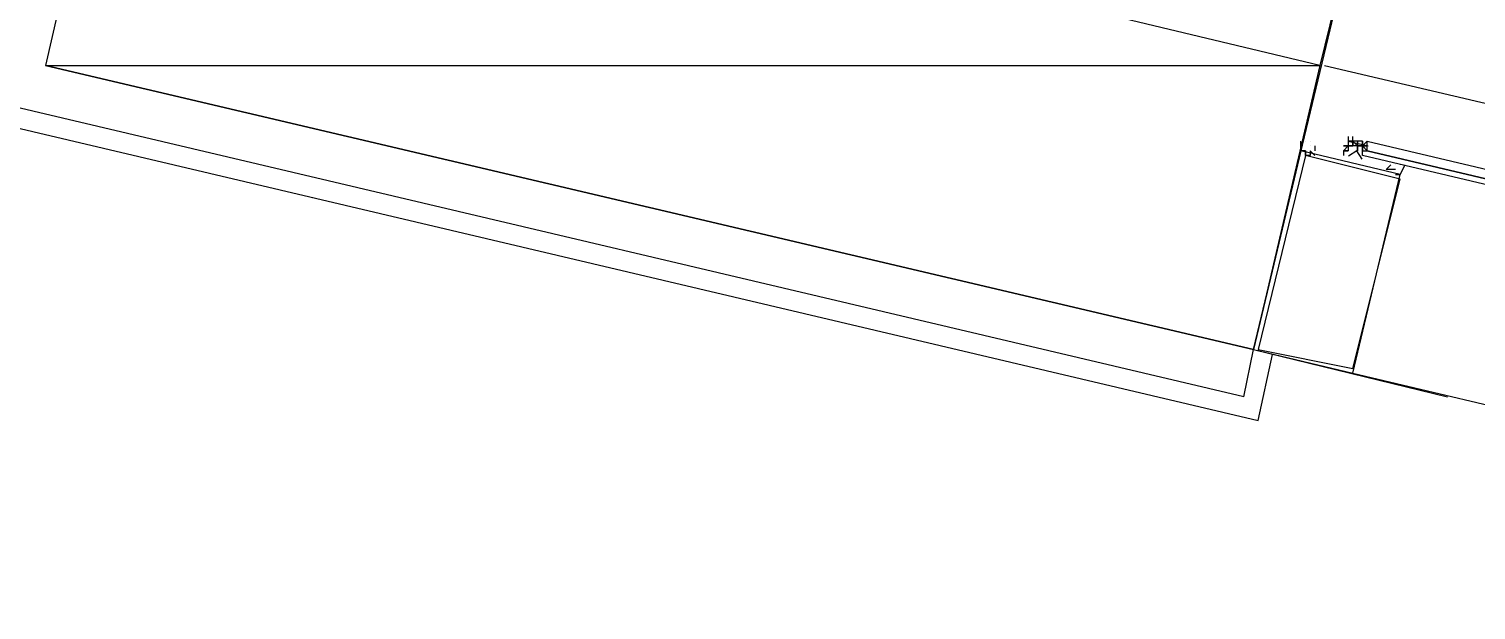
# Model space of a CAD drawing. Header units: feet. Extents: x -84 to 198, y -22 to 181.
# Drawn here: x 123.193 to 127.267, y 141.178 to 142.814 of the extents above; entities that cross this region are included whole.
import ezdxf

# ---------------------------------------------------------------- set-up
doc = ezdxf.new("R2010")
doc.units = ezdxf.units.FT
doc.layers.add('A-LINEA', color=7, linetype='CONTINUOUS')
doc.layers.add('A-MURO-CONCRETO', color=8, linetype='CONTINUOUS')

msp = doc.modelspace()

# ---------------------------------------------------------------- linework, layer by layer
at = {"layer": 'A-LINEA'}
for p, q in [((126.6133, 141.7778), (113.0533, 144.9778)), ((112.9867, 144.9378), (126.6533, 141.7111)), ((126.84, 142.7111), (133.3467, 141.1778)), ((126.8, 142.4978), (126.8, 142.4978)), ((126.8, 142.4844), (126.8, 142.4844)), ((126.9067, 142.4844), (126.8933, 142.4844)), ((126.9063, 142.4983), (126.9627, 142.485)), ((126.9067, 142.5111), (126.9067, 142.5111)), ((126.9067, 142.5111), (126.9067, 142.5111)), ((126.9067, 142.5111), (126.9067, 142.5111)), ((126.9067, 142.5111), (126.9067, 142.5111)), ((126.9067, 142.4978), (126.9067, 142.4978)), ((126.9067, 142.4978), (126.9067, 142.4978)), ((126.9067, 142.4978), (126.9067, 142.4978)), ((126.9067, 142.4978), (126.9067, 142.4978)), ((126.9067, 142.4978), (126.9067, 142.4978)), ((126.9067, 142.4978), (126.9067, 142.4978)), ((126.9067, 142.4978), (126.9067, 142.4978)), ((126.9067, 142.4978), (126.9067, 142.4978)), ((126.9067, 142.4978), (126.9067, 142.4978)), ((126.9067, 142.4978), (126.9067, 142.4978)), ((126.9067, 142.4978), (126.9067, 142.4978)), ((126.9067, 142.4978), (126.9067, 142.4978)), ((126.9067, 142.4978), (126.9067, 142.4978)), ((126.9067, 142.4978), (126.9067, 142.4978)), ((126.9067, 142.4978), (126.9067, 142.4978)), ((126.9067, 142.4978), (126.9067, 142.4978)), ((126.9067, 142.4978), (126.9067, 142.4978)), ((126.9067, 142.4978), (126.9067, 142.4978)), ((126.92, 142.4978), (126.9067, 142.4978)), ((126.9067, 142.4978), (126.9067, 142.4978)), ((126.9067, 142.4978), (126.9067, 142.4978)), ((126.9067, 142.4978), (126.9067, 142.4978)), ((126.9067, 142.4978), (126.9067, 142.4978)), ((126.9067, 142.4978), (126.92, 142.4978)), ((126.9067, 142.4978), (126.92, 142.4978)), ((126.9067, 142.4978), (126.92, 142.4978)), ((126.9067, 142.4844), (126.9067, 142.4844)), ((126.92, 142.4844), (126.9067, 142.4844)), ((126.9067, 142.4844), (126.92, 142.4844)), ((126.9067, 142.4844), (126.9067, 142.4844)), ((126.9067, 142.4844), (126.9067, 142.4844)), ((126.92, 142.4844), (126.9067, 142.4844)), ((126.9067, 142.4844), (126.9067, 142.4844)), ((126.9067, 142.4844), (126.9067, 142.4844)), ((126.9067, 142.4844), (126.9067, 142.4844)), ((126.9067, 142.4844), (126.9067, 142.4844)), ((126.9067, 142.4844), (126.9067, 142.4844)), ((126.9067, 142.4844), (126.9067, 142.4711)), ((126.9067, 142.4844), (126.9067, 142.4844)), ((126.9067, 142.4844), (126.9067, 142.4711)), ((126.9067, 142.4844), (126.9067, 142.4844)), ((126.9067, 142.4844), (126.9067, 142.4844)), ((126.9067, 142.4844), (126.9067, 142.4844)), ((126.9067, 142.4844), (126.92, 142.4844)), ((126.92, 142.4978), (126.92, 142.5111)), ((126.92, 142.4978), (126.92, 142.4978)), ((126.92, 142.4978), (126.92, 142.4978)), ((126.92, 142.4978), (126.92, 142.4978)), ((126.92, 142.4844), (126.92, 142.4978)), ((126.92, 142.4978), (126.92, 142.4978)), ((126.92, 142.4978), (126.92, 142.4978)), ((126.92, 142.4978), (126.92, 142.4978)), ((126.92, 142.4978), (126.92, 142.4978)), ((126.92, 142.4978), (126.92, 142.4978)), ((126.92, 142.4978), (126.92, 142.4978)), ((126.92, 142.4978), (126.92, 142.4978)), ((126.92, 142.4978), (126.92, 142.4978)), ((126.92, 142.4844), (126.92, 142.4978)), ((126.92, 142.4978), (126.92, 142.4978)), ((126.92, 142.4844), (126.92, 142.4978)), ((126.92, 142.4978), (126.92, 142.4978)), ((126.92, 142.4978), (126.92, 142.4978)), ((126.92, 142.4978), (126.92, 142.4844)), ((126.92, 142.4844), (126.92, 142.4844)), ((126.92, 142.4844), (126.92, 142.4844)), ((126.92, 142.4844), (126.92, 142.4844)), ((126.92, 142.4844), (126.92, 142.4844)), ((126.9333, 142.4844), (126.92, 142.4844)), ((126.92, 142.4844), (126.92, 142.4844)), ((126.92, 142.4844), (126.92, 142.4844)), ((126.92, 142.4844), (126.92, 142.4844)), ((126.92, 142.4844), (126.92, 142.4844)), ((126.92, 142.4844), (126.92, 142.4844)), ((126.92, 142.4844), (126.92, 142.4844)), ((126.92, 142.4844), (126.92, 142.4844)), ((126.92, 142.4844), (126.92, 142.4844)), ((126.92, 142.4844), (126.92, 142.4844)), ((126.92, 142.4844), (126.92, 142.4844)), ((126.92, 142.4844), (126.92, 142.4844)), ((126.92, 142.4844), (126.92, 142.4844)), ((126.92, 142.4844), (126.92, 142.4844)), ((126.9333, 142.4844), (126.92, 142.4844)), ((126.92, 142.4844), (126.92, 142.4844)), ((126.92, 142.4844), (126.92, 142.4844)), ((126.92, 142.4844), (126.92, 142.4844)), ((126.92, 142.4844), (126.92, 142.4844)), ((126.92, 142.4844), (126.92, 142.4844)), ((126.92, 142.4844), (126.92, 142.4844)), ((126.92, 142.4844), (126.92, 142.4844)), ((126.92, 142.4844), (126.92, 142.4844)), ((126.92, 142.4844), (126.92, 142.4844)), ((126.92, 142.4844), (126.92, 142.4844)), ((126.9467, 142.4978), (126.9333, 142.4978)), ((126.9333, 142.4978), (126.9333, 142.4978)), ((126.9333, 142.4978), (126.9333, 142.4978)), ((126.9333, 142.4978), (126.9333, 142.4978)), ((126.9333, 142.4978), (126.9333, 142.4978)), ((126.9333, 142.4978), (126.9333, 142.4978)), ((126.9333, 142.4978), (126.9333, 142.4978)), ((126.9333, 142.4978), (126.9333, 142.4978)), ((126.9333, 142.4978), (126.9333, 142.4978)), ((126.9333, 142.4978), (126.9333, 142.4978)), ((126.9333, 142.4978), (126.9333, 142.4978)), ((126.9333, 142.4978), (126.9333, 142.4978)), ((126.9333, 142.4978), (126.9333, 142.4978)), ((126.9333, 142.4978), (126.9333, 142.4978)), ((126.9333, 142.4978), (126.9333, 142.4978)), ((126.9333, 142.4978), (126.9333, 142.4844)), ((126.9333, 142.4978), (126.9333, 142.4978)), ((126.9333, 142.4978), (126.9333, 142.4978)), ((126.9333, 142.4978), (126.9333, 142.4978)), ((126.9333, 142.4978), (126.9333, 142.4844)), ((126.9333, 142.4978), (126.9333, 142.4978)), ((126.9333, 142.4978), (126.9333, 142.4978)), ((126.9333, 142.4978), (126.9333, 142.4978)), ((126.9333, 142.4978), (126.9333, 142.4978)), ((126.9333, 142.4978), (126.9333, 142.4978)), ((126.9333, 142.4978), (126.9333, 142.4978)), ((126.9333, 142.4844), (126.9333, 142.4844)), ((126.9333, 142.4844), (126.9333, 142.4844)), ((126.9333, 142.4844), (126.9333, 142.4844)), ((126.9333, 142.4711), (126.9333, 142.4844)), ((126.9333, 142.4844), (126.9333, 142.4844)), ((126.9333, 142.4844), (126.9333, 142.4844)), ((126.9333, 142.4844), (126.9333, 142.4844)), ((126.9333, 142.4844), (126.9333, 142.4844)), ((126.9333, 142.4844), (126.9333, 142.4844)), ((126.9333, 142.4844), (126.9333, 142.4844)), ((126.9467, 142.4844), (126.9333, 142.4844)), ((126.9333, 142.4844), (126.9333, 142.4844)), ((126.9333, 142.4711), (126.9333, 142.4844)), ((126.9333, 142.4711), (126.9333, 142.4844)), ((126.9467, 142.4844), (126.9333, 142.4844)), ((126.9333, 142.4844), (126.9333, 142.4711)), ((126.9333, 142.4844), (126.9333, 142.4844)), ((126.9333, 142.4844), (126.9333, 142.4844)), ((126.9333, 142.4844), (126.9333, 142.4711)), ((126.9333, 142.4844), (126.9333, 142.4844)), ((126.9333, 142.4844), (126.9333, 142.4844)), ((126.9333, 142.4844), (126.9333, 142.4844)), ((126.9333, 142.4844), (126.9333, 142.4844)), ((126.9333, 142.4844), (126.9333, 142.4844)), ((126.9333, 142.4844), (126.9333, 142.4844)), ((126.9333, 142.4844), (126.9333, 142.4844)), ((126.9333, 142.4844), (126.9333, 142.4844)), ((126.9333, 142.4844), (126.9333, 142.4844)), ((126.9333, 142.4844), (126.9333, 142.4844)), ((126.9333, 142.4844), (126.9333, 142.4844)), ((126.9467, 142.4978), (126.9467, 142.4978)), ((126.9467, 142.4978), (126.9467, 142.4978)), ((126.9467, 142.4978), (126.9467, 142.4978)), ((126.9467, 142.4978), (126.9467, 142.4978)), ((126.9467, 142.4978), (126.9467, 142.4978)), ((126.9467, 142.4978), (126.9467, 142.4978)), ((126.9467, 142.4978), (126.9467, 142.4978)), ((126.9467, 142.4978), (126.9467, 142.4978)), ((126.9467, 142.4844), (126.9467, 142.4978)), ((126.9467, 142.4978), (126.9467, 142.4978)), ((126.9467, 142.4978), (126.9467, 142.4844)), ((126.9467, 142.4978), (126.9467, 142.4978)), ((126.9467, 142.4978), (126.9467, 142.4844)), ((126.9467, 142.4978), (126.9467, 142.4978)), ((126.9467, 142.4978), (126.9467, 142.4978)), ((126.9467, 142.4978), (126.9467, 142.4978)), ((126.9467, 142.4978), (126.9467, 142.4844)), ((126.9467, 142.4978), (126.9467, 142.4978)), ((126.9467, 142.4978), (126.9467, 142.4978)), ((126.9467, 142.4978), (126.9467, 142.4978)), ((126.9467, 142.4978), (126.9467, 142.4978)), ((126.9467, 142.4978), (126.9467, 142.4978)), ((126.9467, 142.4978), (126.9467, 142.4978)), ((126.9467, 142.4978), (126.9467, 142.4978)), ((126.9467, 142.4844), (126.9467, 142.4844)), ((126.9467, 142.4844), (126.9467, 142.4844)), ((126.96, 142.4844), (126.9467, 142.4844)), ((126.9467, 142.4844), (126.9467, 142.4844)), ((126.9467, 142.4844), (126.9467, 142.4844)), ((126.9467, 142.4844), (126.9467, 142.4844)), ((126.9467, 142.4844), (126.9467, 142.4844)), ((126.9467, 142.4844), (126.9467, 142.4844)), ((126.9467, 142.4844), (126.9467, 142.4844)), ((126.9467, 142.4844), (126.9467, 142.4844)), ((126.9467, 142.4844), (126.9467, 142.4844)), ((126.9467, 142.4844), (126.9467, 142.4844)), ((126.9467, 142.4844), (126.9467, 142.4844)), ((126.9467, 142.4844), (126.9467, 142.4844)), ((126.9467, 142.4844), (126.9467, 142.4844)), ((126.9467, 142.4844), (126.9467, 142.4844)), ((126.9467, 142.4844), (126.9467, 142.4844)), ((126.9467, 142.4844), (126.9467, 142.4844)), ((126.9467, 142.4844), (126.9467, 142.4844)), ((126.9467, 142.4844), (126.9467, 142.4844)), ((126.9467, 142.4844), (126.9467, 142.4844)), ((126.9467, 142.4844), (126.9467, 142.4844)), ((126.9467, 142.4844), (126.9467, 142.4711)), ((126.9467, 142.4844), (126.9467, 142.4711)), ((126.9467, 142.4844), (126.9467, 142.4844)), ((126.9467, 142.4844), (126.9467, 142.4844)), ((126.9467, 142.4844), (126.96, 142.4844)), ((126.9467, 142.4844), (126.9467, 142.4844)), ((126.9467, 142.4844), (126.9467, 142.4844)), ((126.9467, 142.4844), (126.9467, 142.4844)), ((126.9467, 142.4844), (126.96, 142.4844)), ((126.96, 142.4978), (126.96, 142.4978)), ((126.96, 142.4978), (126.96, 142.4978)), ((126.96, 142.4978), (126.96, 142.4978)), ((126.96, 142.4844), (126.96, 142.4844)), ((126.96, 142.4844), (126.96, 142.4844)), ((126.8933, 142.4711), (126.8933, 142.4711)), ((126.9067, 142.4711), (126.8933, 142.4711)), ((126.8933, 142.4711), (126.8933, 142.4711)), ((126.8933, 142.4711), (126.9067, 142.4711)), ((126.8933, 142.4711), (126.9067, 142.4711)), ((126.8933, 142.4578), (126.8933, 142.4578)), ((126.9067, 142.4711), (126.9067, 142.4711)), ((126.9333, 142.4711), (126.9333, 142.4711)), ((126.9333, 142.4711), (126.9333, 142.4711)), ((126.9333, 142.4711), (126.9333, 142.4711)), ((126.9333, 142.4711), (126.9333, 142.4711)), ((126.9333, 142.4711), (126.9333, 142.4711)), ((126.9333, 142.4711), (126.9333, 142.4711)), ((126.9333, 142.4711), (126.9333, 142.4711)), ((126.9333, 142.4711), (126.9333, 142.4711)), ((126.9333, 142.4711), (126.9333, 142.4711)), ((126.9333, 142.4711), (126.9333, 142.4711)), ((126.9333, 142.4711), (126.9333, 142.4711)), ((126.9467, 142.4578), (126.9467, 142.4711)), ((126.9467, 142.4711), (126.9467, 142.4711)), ((126.9467, 142.4711), (126.9467, 142.4711)), ((126.9467, 142.4711), (126.9467, 142.4711)), ((126.9467, 142.4711), (126.9467, 142.4711)), ((126.9467, 142.4711), (126.9467, 142.4711)), ((126.9467, 142.4711), (126.9467, 142.4711)), ((126.9467, 142.4711), (126.9467, 142.4711)), ((126.9467, 142.4711), (126.9467, 142.4711)), ((126.9467, 142.4578), (126.9467, 142.4711)), ((126.9467, 142.4711), (126.9467, 142.4711)), ((126.9467, 142.4711), (126.9467, 142.4711)), ((126.9467, 142.4578), (126.9467, 142.4711)), ((126.9467, 142.4711), (126.9467, 142.4711)), ((126.9467, 142.4711), (126.9467, 142.4711)), ((126.9467, 142.4711), (126.9467, 142.4711)), ((126.9467, 142.4711), (126.9467, 142.4711)), ((126.9467, 142.4711), (126.9467, 142.4711)), ((126.9467, 142.4711), (126.9467, 142.4711)), ((126.9467, 142.4711), (126.96, 142.4711)), ((126.9467, 142.4711), (126.96, 142.4711)), ((126.9467, 142.4578), (126.9467, 142.4578)), ((126.9467, 142.4578), (126.9467, 142.4578)), ((126.9467, 142.4578), (126.9467, 142.4578)), ((126.9467, 142.4578), (126.9467, 142.4578)), ((126.9467, 142.4578), (126.9467, 142.4578)), ((126.9467, 142.4578), (126.9467, 142.4578)), ((126.9467, 142.4578), (126.9467, 142.4578)), ((126.9467, 142.4578), (126.9467, 142.4578)), ((126.9467, 142.4578), (126.9467, 142.4578)), ((126.9467, 142.4578), (126.9467, 142.4578)), ((126.96, 142.4711), (126.96, 142.4711)), ((127.04, 142.4311), (127.04, 142.4311)), ((127.04, 142.4311), (127.04, 142.4311)), ((126.6133, 141.7778), (126.64, 141.9111)), ((126.64, 141.9111), (127.1867, 141.7778)), ((126.6533, 141.7111), (126.6933, 141.8978)), ((126.92, 141.8444), (129.3467, 141.2711))]:
    msp.add_line(p, q, dxfattribs=at)
for points in [[(126.64, 141.9111), (127.0267, 143.5244), (123.6133, 144.3378), (123.24, 142.7111), (126.64, 141.9111)], [(126.8133, 142.4578), (126.8, 142.4711), (126.8, 142.4711), (126.8, 142.4578), (126.8, 142.4578), (126.8, 142.4578), (126.7867, 142.4578), (126.7867, 142.4578), (126.7867, 142.4578), (126.7867, 142.4711), (126.7867, 142.4711), (126.7867, 142.4711), (126.7867, 142.4711), (126.7733, 142.4711), (126.7733, 142.4711), (126.7733, 142.4978), (126.7733, 142.4978)], [(126.7867, 142.4978), (126.7867, 142.4978), (126.7867, 142.4978)], [(126.8133, 142.4844), (126.8133, 142.4844), (126.8133, 142.4844), (126.8133, 142.4844), (126.8133, 142.4711), (126.8133, 142.4711)], [(126.9067, 142.5111), (126.9067, 142.4978), (126.9067, 142.4844), (126.8933, 142.4844), (126.9067, 142.4844), (126.8933, 142.4711), (126.8933, 142.4578)], [(126.9067, 142.4978), (126.9067, 142.4978), (126.9067, 142.4844)], [(126.9067, 142.4978), (126.9067, 142.4978), (126.92, 142.4978), (126.9333, 142.4844), (126.9467, 142.4844), (126.9467, 142.4844)], [(126.9333, 142.4978), (126.92, 142.4978), (126.9067, 142.4978)], [(126.9333, 142.4978), (126.9333, 142.4978), (126.9333, 142.4844)], [(126.9467, 142.4578), (126.9467, 142.4711), (126.96, 142.4711), (126.9467, 142.4844), (126.96, 142.4978)], [(126.9467, 142.4711), (126.9467, 142.4844), (126.96, 142.4844)], [(126.96, 142.4978), (129.6133, 141.8711), (129.6133, 141.8578), (129.6133, 141.8444), (126.96, 142.4711), (126.96, 142.4844), (126.96, 142.4978)], [(126.64, 141.9111), (126.92, 141.8444), (127.0533, 142.4044), (126.7733, 142.4711), (126.64, 141.9111)], [(126.6533, 141.9111), (126.92, 141.8578), (127.0533, 142.3911), (126.7867, 142.4578), (126.6533, 141.9111)], [(126.9464, 142.4477), (126.9307, 142.4707), (126.9072, 142.4558)], [(126.9467, 142.4711), (126.96, 142.4711), (129.6133, 141.8444), (129.6, 141.8311), (126.9467, 142.4578), (126.9467, 142.4711)], [(127.04, 142.4178), (127.0133, 142.4178), (127.0133, 142.4178), (127.0267, 142.4311), (127.0267, 142.4311), (127.0267, 142.4311)], [(127.04, 142.4044), (127.04, 142.4044), (127.04, 142.4044), (127.04, 142.4044), (127.04, 142.4044), (127.04, 142.4044), (127.04, 142.4044), (127.0533, 142.4044), (127.0533, 142.4044), (127.0533, 142.4044), (127.0533, 142.4044), (127.0533, 142.4044), (127.0533, 142.4044), (127.0533, 142.4044), (127.0667, 142.4311), (127.0667, 142.4311), (127.0667, 142.4311)], [(127.0533, 142.4311), (127.0533, 142.4311), (127.0533, 142.4311)]]:
    msp.add_lwpolyline(points, dxfattribs=at)
for points in [[(126.7867, 142.4711), (126.7867, 142.4711), (126.7867, 142.4578), (126.7867, 142.4578)], [(127.04, 142.4044), (127.04, 142.4044), (127.04, 142.4044), (127.04, 142.4044)]]:
    msp.add_lwpolyline(points, close=True, dxfattribs=at)
at = {"layer": 'A-MURO-CONCRETO'}
for points in [[(123.4267, 143.5244), (123.24, 142.7111), (126.8267, 142.7111), (123.4267, 143.5244)], [(123.4267, 143.5244), (127.0267, 143.5244), (126.8267, 142.7111), (123.4267, 143.5244), (123.4267, 143.5244)], [(123.24, 142.7111), (126.8267, 142.7111), (126.64, 141.9111), (123.24, 142.7111), (123.24, 142.7111)]]:
    msp.add_lwpolyline(points, dxfattribs=at)

doc.saveas('drawing.dxf')
